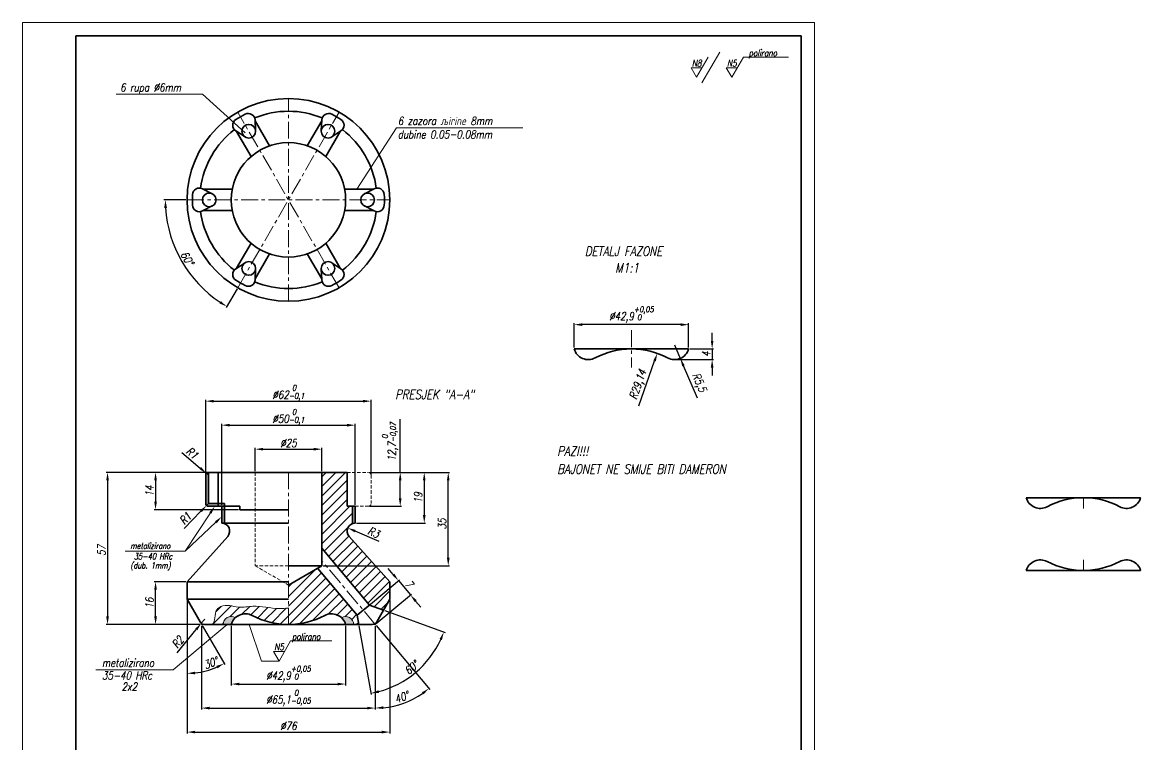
# Model space of a CAD drawing. Header units: millimetres. Extents: x 81 to 500, y 101 to 521.
# Drawn here: x 80.7 to 499.9, y 250.6 to 521.3 of the extents above; entities that cross this region are included whole.
import ezdxf

# ---------------------------------------------------------------- set-up
doc = ezdxf.new("R2010")
doc.units = ezdxf.units.MM
doc.header["$LTSCALE"] = 0.2
doc.linetypes.add('CENTER', pattern=[50.8, 31.75, -6.35, 6.35, -6.35])
doc.linetypes.add('HIDDEN', pattern=[9.525, 6.35, -3.175])
doc.layers.get('0').update_dxf_attribs({"lineweight": 15})
for name, color, linetype, lineweight in [('1', 1, 'CENTER', 15), ('2', 2, 'HIDDEN', 15), ('3', 3, 'Continuous', 35), ('8', 250, 'Continuous', 15)]:
    doc.layers.add(name, color=color, linetype=linetype, lineweight=lineweight)
doc.styles.add('ITALICT', font='italict', dxfattribs={"width": 0.8, "height": 3})
doc.dimstyles.new('ISO-25', dxfattribs={"dimtxt": 3, "dimasz": 3, "dimexe": 0.5, "dimexo": 0.5, "dimgap": 0.8, "dimtad": 1, "dimtxsty": 'ITALICT', "dimcen": 0, "dimadec": 0, "dimazin": 0, "dimtfac": 1, "dimtmove": 0, "dimatfit": 3, "dimfxl": 1, "dimarcsym": 0})

# ---------------------------------------------------------------- blocks, each defined once
blk = doc.blocks.new('*D2')
at = {"color": 0, "lineweight": -2, "transparency": 16777216}
for p, q in [((167.89, 353.13), (167.89, 361.82)), ((170.89, 361.32), (189.89, 361.32)), ((192.89, 353.13), (192.89, 361.82))]:
    blk.add_line(p, q, dxfattribs=at)
at = {"color": 0, "transparency": 16777216}
for points in [[(170.89, 361.82), (170.89, 360.82), (167.89, 361.32)], [(189.89, 361.82), (189.89, 360.82), (192.89, 361.32)]]:
    blk.add_solid(points, dxfattribs=at)
at = {"color": 0, "transparency": 16777216, "insert": (180.39, 363.62), "char_height": 3, "attachment_point": 5, "style": 'ITALICT'}
blk.add_mtext('%%C25', dxfattribs=at)
blk = doc.blocks.new('*D3')
at = {"color": 0, "lineweight": -2, "transparency": 16777216}
for p, q in [((155.39, 340.43), (155.39, 370.82)), ((158.39, 370.32), (202.39, 370.32)), ((205.39, 340.43), (205.39, 370.82))]:
    blk.add_line(p, q, dxfattribs=at)
at = {"color": 0, "transparency": 16777216}
for points in [[(158.39, 370.82), (158.39, 369.82), (155.39, 370.32)], [(202.39, 370.82), (202.39, 369.82), (205.39, 370.32)]]:
    blk.add_solid(points, dxfattribs=at)
at = {"color": 0, "transparency": 16777216, "insert": (180.39, 373.8), "char_height": 3, "attachment_point": 5, "style": 'ITALICT'}
blk.add_mtext('%%C50{}{\\H0.71x;\\C3;\\S 0^ -0,1;}', dxfattribs=at)
blk = doc.blocks.new('*D4')
at = {"color": 0, "lineweight": -2, "transparency": 16777216}
for p, q in [((149.39, 352.13), (149.39, 379.82)), ((152.39, 379.32), (208.39, 379.32)), ((211.39, 352.13), (211.39, 379.82))]:
    blk.add_line(p, q, dxfattribs=at)
at = {"color": 0, "transparency": 16777216}
for points in [[(152.39, 379.82), (152.39, 378.82), (149.39, 379.32)], [(208.39, 379.82), (208.39, 378.82), (211.39, 379.32)]]:
    blk.add_solid(points, dxfattribs=at)
at = {"color": 0, "transparency": 16777216, "insert": (180.39, 382.8), "char_height": 3, "attachment_point": 5, "style": 'ITALICT'}
blk.add_mtext('%%C62{}{\\H0.71x;\\C3;\\S 0^ -0,1;}', dxfattribs=at)
blk = doc.blocks.new('*D5')
at = {"color": 0, "lineweight": -2, "transparency": 16777216}
for p, q in [((149.89, 352.63), (130.09, 352.63)), ((130.59, 349.63), (130.59, 341.63)), ((161.74, 338.63), (130.09, 338.63))]:
    blk.add_line(p, q, dxfattribs=at)
at = {"color": 0, "transparency": 16777216}
for points in [[(130.09, 349.63), (131.09, 349.63), (130.59, 352.63)], [(130.09, 341.63), (131.09, 341.63), (130.59, 338.63)]]:
    blk.add_solid(points, dxfattribs=at)
at = {"color": 0, "transparency": 16777216, "insert": (128.29, 345.63), "char_height": 3, "attachment_point": 5, "rotation": 90, "style": 'ITALICT'}
blk.add_mtext('14', dxfattribs=at)
blk = doc.blocks.new('*D6')
at = {"color": 0, "lineweight": -2, "transparency": 16777216}
for p, q in [((141.89, 311.63), (130.09, 311.63)), ((130.59, 298.63), (130.59, 308.63)), ((147.34, 295.63), (130.09, 295.63))]:
    blk.add_line(p, q, dxfattribs=at)
at = {"color": 0, "transparency": 16777216}
for points in [[(130.09, 308.63), (131.09, 308.63), (130.59, 311.63)], [(130.09, 298.63), (131.09, 298.63), (130.59, 295.63)]]:
    blk.add_solid(points, dxfattribs=at)
at = {"color": 0, "transparency": 16777216, "insert": (128.29, 303.63), "char_height": 3, "attachment_point": 5, "rotation": 90, "style": 'ITALICT'}
blk.add_mtext('16', dxfattribs=at)
blk = doc.blocks.new('*D7')
at = {"color": 0, "lineweight": -2, "transparency": 16777216}
for p, q in [((222.31, 352.63), (222.31, 372.52)), ((210.89, 352.63), (222.81, 352.63)), ((222.31, 342.93), (222.31, 349.63)), ((210.89, 339.93), (222.81, 339.93))]:
    blk.add_line(p, q, dxfattribs=at)
at = {"color": 0, "transparency": 16777216}
for points in [[(221.81, 349.63), (222.81, 349.63), (222.31, 352.63)], [(221.81, 342.93), (222.81, 342.93), (222.31, 339.93)]]:
    blk.add_solid(points, dxfattribs=at)
at = {"color": 0, "transparency": 16777216, "insert": (218.53, 364.07), "char_height": 3, "attachment_point": 5, "rotation": 90, "style": 'ITALICT'}
blk.add_mtext('12,7{}{\\H0.71x;\\C3;\\S 0^ -0,07;}', dxfattribs=at)
blk = doc.blocks.new('*D8')
at = {"color": 0, "lineweight": -2, "transparency": 16777216}
for p, q in [((222.81, 352.63), (231.81, 352.63)), ((231.31, 349.63), (231.31, 336.63)), ((205.89, 333.63), (231.81, 333.63))]:
    blk.add_line(p, q, dxfattribs=at)
at = {"color": 0, "transparency": 16777216}
for points in [[(230.81, 349.63), (231.81, 349.63), (231.31, 352.63)], [(230.81, 336.63), (231.81, 336.63), (231.31, 333.63)]]:
    blk.add_solid(points, dxfattribs=at)
at = {"color": 0, "transparency": 16777216, "insert": (229.01, 343.13), "char_height": 3, "attachment_point": 5, "rotation": 90, "style": 'ITALICT'}
blk.add_mtext('19', dxfattribs=at)
blk = doc.blocks.new('*D9')
at = {"color": 0, "lineweight": -2, "transparency": 16777216}
for p, q in [((149, 297.63), (147.73, 296.08)), ((138.69, 285.04), (145.83, 293.76))]:
    blk.add_line(p, q, dxfattribs=at)
at = {"color": 0, "transparency": 16777216}
blk.add_solid([(145.44, 294.08), (146.22, 293.45), (147.73, 296.08)], dxfattribs=at)
at = {"color": 0, "transparency": 16777216, "insert": (138.94, 288.97), "char_height": 3, "attachment_point": 5, "rotation": 50.6872, "style": 'ITALICT'}
blk.add_mtext('R2', dxfattribs=at)
blk = doc.blocks.new('*D10')
at = {"color": 0, "lineweight": -2, "transparency": 16777216}
for p, q in [((140.49, 360.14), (147.36, 354.24)), ((150.39, 351.63), (149.63, 352.28))]:
    blk.add_line(p, q, dxfattribs=at)
at = {"color": 0, "transparency": 16777216}
blk.add_solid([(147.68, 354.62), (147.03, 353.86), (149.63, 352.28)], dxfattribs=at)
at = {"color": 0, "transparency": 16777216, "insert": (144.28, 359.91), "char_height": 3, "attachment_point": 5, "rotation": 319.3357, "style": 'ITALICT'}
blk.add_mtext('R1', dxfattribs=at)
blk = doc.blocks.new('*D11')
at = {"color": 0, "lineweight": -2, "transparency": 16777216}
for p, q in [((150.39, 340.93), (149.7, 340.21)), ((141.3, 331.56), (147.61, 338.06))]:
    blk.add_line(p, q, dxfattribs=at)
at = {"color": 0, "transparency": 16777216}
blk.add_solid([(147.25, 338.41), (147.96, 337.71), (149.7, 340.21)], dxfattribs=at)
at = {"color": 0, "transparency": 16777216, "insert": (141.76, 335.34), "char_height": 3, "attachment_point": 5, "rotation": 45.8419, "style": 'ITALICT'}
blk.add_mtext('R1', dxfattribs=at)
blk = doc.blocks.new('*D15')
at = {"color": 0, "lineweight": -2, "transparency": 16777216}
for p, q in [((141.89, 454.75), (133.75, 454.75)), ((161.14, 421.41), (157.07, 414.36))]:
    blk.add_line(p, q, dxfattribs=at)
blk.add_arc((180.39, 454.75), 46.14, 183.726, 236.274, dxfattribs=at)
at = {"color": 0, "transparency": 16777216}
for points in [[(133.85, 451.74), (134.85, 451.77), (134.25, 454.75)], [(155.04, 416.8), (154.51, 415.95), (157.32, 414.79)]]:
    blk.add_solid(points, dxfattribs=at)
at = {"color": 0, "transparency": 16777216, "insert": (142.43, 432.83), "char_height": 3, "attachment_point": 5, "rotation": 300, "style": 'ITALICT'}
blk.add_mtext('60°', dxfattribs=at)
blk = doc.blocks.new('*D16')
at = {"color": 0, "lineweight": -2, "transparency": 16777216}
for p, q in [((147.84, 295.13), (147.84, 263.81)), ((212.94, 295.13), (212.94, 263.81)), ((150.84, 264.31), (209.94, 264.31))]:
    blk.add_line(p, q, dxfattribs=at)
at = {"color": 0, "transparency": 16777216}
for points in [[(150.84, 264.81), (150.84, 263.81), (147.84, 264.31)], [(209.94, 264.81), (209.94, 263.81), (212.94, 264.31)]]:
    blk.add_solid(points, dxfattribs=at)
at = {"color": 0, "transparency": 16777216, "insert": (180.39, 268.08), "char_height": 3, "attachment_point": 5, "style": 'ITALICT'}
blk.add_mtext('%%C65,1{}{\\H0.71x;\\C3;\\S 0^ -0,05;}', dxfattribs=at)
blk = doc.blocks.new('*D17')
at = {"color": 0, "lineweight": -2, "transparency": 16777216}
for p, q in [((142.39, 304.57), (142.39, 254.81)), ((218.39, 304.57), (218.39, 254.81)), ((145.39, 255.31), (215.39, 255.31))]:
    blk.add_line(p, q, dxfattribs=at)
at = {"color": 0, "transparency": 16777216}
for points in [[(145.39, 255.81), (145.39, 254.81), (142.39, 255.31)], [(215.39, 255.81), (215.39, 254.81), (218.39, 255.31)]]:
    blk.add_solid(points, dxfattribs=at)
at = {"color": 0, "transparency": 16777216, "insert": (180.39, 257.61), "char_height": 3, "attachment_point": 5, "style": 'ITALICT'}
blk.add_mtext('%%C76', dxfattribs=at)
blk = doc.blocks.new('*D18')
at = {"color": 0, "lineweight": -2, "transparency": 16777216}
for p, q in [((210.89, 352.63), (240.81, 352.63)), ((240.31, 320.63), (240.31, 349.63)), ((193.39, 317.63), (240.81, 317.63))]:
    blk.add_line(p, q, dxfattribs=at)
at = {"color": 0, "transparency": 16777216}
for points in [[(239.81, 349.63), (240.81, 349.63), (240.31, 352.63)], [(239.81, 320.63), (240.81, 320.63), (240.31, 317.63)]]:
    blk.add_solid(points, dxfattribs=at)
at = {"color": 0, "transparency": 16777216, "insert": (238.01, 333.3), "char_height": 3, "attachment_point": 5, "rotation": 90, "style": 'ITALICT'}
blk.add_mtext('35', dxfattribs=at)
blk = doc.blocks.new('*D19')
at = {"color": 0, "lineweight": -2, "transparency": 16777216}
for p, q in [((158.94, 295.13), (158.94, 272.81)), ((201.84, 295.13), (201.84, 272.81)), ((161.94, 273.31), (198.84, 273.31))]:
    blk.add_line(p, q, dxfattribs=at)
at = {"color": 0, "transparency": 16777216}
for points in [[(161.94, 273.81), (161.94, 272.81), (158.94, 273.31)], [(198.84, 273.81), (198.84, 272.81), (201.84, 273.31)]]:
    blk.add_solid(points, dxfattribs=at)
at = {"color": 0, "transparency": 16777216, "insert": (180.39, 277.08), "char_height": 3, "attachment_point": 5, "style": 'ITALICT'}
blk.add_mtext('%%c42,9{}{\\H0.71x;\\C3;\\S+0,05^  0;}', dxfattribs=at)
blk = doc.blocks.new('*D20')
at = {"color": 0, "lineweight": -2, "transparency": 16777216}
for p, q in [((149.89, 352.63), (112.09, 352.63)), ((112.59, 349.63), (112.59, 298.63)), ((147.34, 295.63), (112.09, 295.63))]:
    blk.add_line(p, q, dxfattribs=at)
at = {"color": 0, "transparency": 16777216}
for points in [[(112.09, 349.63), (113.09, 349.63), (112.59, 352.63)], [(112.09, 298.63), (113.09, 298.63), (112.59, 295.63)]]:
    blk.add_solid(points, dxfattribs=at)
at = {"color": 0, "transparency": 16777216, "insert": (110.29, 323.39), "char_height": 3, "attachment_point": 5, "rotation": 90, "style": 'ITALICT'}
blk.add_mtext('57', dxfattribs=at)
blk = doc.blocks.new('*D22')
at = {"color": 0, "lineweight": -2, "transparency": 16777216}
for p, q in [((216.51, 300.82), (239.1, 292.6)), ((206.84, 295.14), (211.38, 269.35))]:
    blk.add_line(p, q, dxfattribs=at)
blk.add_arc((205.1, 304.97), 35.67, 284.8197, 335.1803, dxfattribs=at)
at = {"color": 0, "transparency": 16777216}
for points in [[(237.02, 290.19), (237.94, 289.81), (238.63, 292.77)], [(214.33, 270), (214.12, 270.98), (211.3, 269.84)]]:
    blk.add_solid(points, dxfattribs=at)
at = {"color": 0, "transparency": 16777216, "insert": (226.56, 279.41), "char_height": 3, "attachment_point": 5, "rotation": 40, "style": 'ITALICT'}
blk.add_mtext('60°', dxfattribs=at)
blk = doc.blocks.new('*D23')
at = {"color": 0, "lineweight": -2, "transparency": 16777216}
for p, q in [((339.23, 401.9), (339.23, 404.9)), ((330.91, 398.9), (339.73, 398.9)), ((339.23, 398.9), (339.23, 394.9)), ((325.61, 394.9), (339.73, 394.9)), ((339.23, 391.9), (339.23, 388.9))]:
    blk.add_line(p, q, dxfattribs=at)
at = {"color": 0, "transparency": 16777216}
for points in [[(338.73, 401.9), (339.73, 401.9), (339.23, 398.9)], [(338.73, 391.9), (339.73, 391.9), (339.23, 394.9)]]:
    blk.add_solid(points, dxfattribs=at)
at = {"color": 0, "transparency": 16777216, "insert": (336.93, 396.9), "char_height": 3, "attachment_point": 5, "rotation": 90, "style": 'ITALICT'}
blk.add_mtext('4', dxfattribs=at)
blk = doc.blocks.new('*D24')
at = {"color": 0, "lineweight": -2, "transparency": 16777216}
for p, q in [((287.51, 399.4), (287.51, 408.49)), ((327.41, 407.99), (290.51, 407.99)), ((330.41, 399.4), (330.41, 408.49))]:
    blk.add_line(p, q, dxfattribs=at)
at = {"color": 0, "transparency": 16777216}
for points in [[(290.51, 408.49), (290.51, 407.49), (287.51, 407.99)], [(327.41, 408.49), (327.41, 407.49), (330.41, 407.99)]]:
    blk.add_solid(points, dxfattribs=at)
at = {"color": 0, "transparency": 16777216, "insert": (308.96, 411.76), "char_height": 3, "attachment_point": 5, "style": 'ITALICT'}
blk.add_mtext('%%c42,9{}{\\H0.71x;\\C3;\\S+0,05^  0;}', dxfattribs=at)
blk = doc.blocks.new('*D27')
at = {"color": 0, "lineweight": -2, "transparency": 16777216}
blk.add_line((214.37, 326.75), (205.39, 330.63), dxfattribs=at)
at = {"color": 0, "transparency": 16777216}
blk.add_solid([(205.59, 331.09), (205.19, 330.17), (202.64, 331.82)], dxfattribs=at)
at = {"color": 0, "transparency": 16777216, "insert": (212.35, 330.13), "char_height": 3, "attachment_point": 5, "rotation": 336.6067, "style": 'ITALICT'}
blk.add_mtext('R3', dxfattribs=at)
blk = doc.blocks.new('*D28')
at = {"color": 0, "lineweight": -2, "transparency": 16777216}
for p, q in [((219.72, 314.37), (217.79, 316.67)), ((208.83, 301.31), (222.03, 312.4)), ((221.65, 312.07), (226.15, 306.71)), ((213.33, 295.95), (226.53, 307.03)), ((228.08, 304.41), (230, 302.12))]:
    blk.add_line(p, q, dxfattribs=at)
at = {"color": 0, "transparency": 16777216}
for points in [[(220.1, 314.69), (219.34, 314.05), (221.65, 312.07)], [(228.46, 304.74), (227.69, 304.09), (226.15, 306.71)]]:
    blk.add_solid(points, dxfattribs=at)
at = {"color": 0, "transparency": 16777216, "insert": (225.66, 310.87), "char_height": 3, "attachment_point": 5, "rotation": 310, "style": 'ITALICT'}
blk.add_mtext('7', dxfattribs=at)
blk = doc.blocks.new('*D29')
at = {"color": 0, "lineweight": -2, "transparency": 16777216}
for p, q in [((142.39, 304.57), (142.39, 276.79)), ((148.09, 295.2), (156.53, 280.58))]:
    blk.add_line(p, q, dxfattribs=at)
blk.add_arc((142.39, 305.07), 27.78, 276.1908, 293.8092, dxfattribs=at)
at = {"color": 0, "transparency": 16777216}
for points in [[(153.38, 280.1), (153.83, 279.21), (156.28, 281.01)], [(145.42, 276.96), (145.36, 277.95), (142.39, 277.29)]]:
    blk.add_solid(points, dxfattribs=at)
at = {"color": 0, "transparency": 16777216, "insert": (151.32, 281.21), "char_height": 3, "attachment_point": 5, "rotation": 20.5073, "style": 'ITALICT'}
blk.add_mtext('30°', dxfattribs=at)
blk = doc.blocks.new('*D30')
at = {"color": 0, "lineweight": -2, "transparency": 16777216}
for p, q in [((212.94, 294.63), (212.94, 263.82)), ((213.26, 295.25), (233.39, 271.26))]:
    blk.add_line(p, q, dxfattribs=at)
blk.add_arc((212.94, 295.63), 31.32, 275.491, 304.509, dxfattribs=at)
at = {"color": 0, "transparency": 16777216}
for points in [[(230.38, 270.22), (230.99, 269.43), (233.07, 271.64)], [(215.96, 263.96), (215.92, 264.96), (212.94, 264.32)]]:
    blk.add_solid(points, dxfattribs=at)
at = {"color": 0, "transparency": 16777216, "insert": (222.87, 268.37), "char_height": 3, "attachment_point": 5, "rotation": 20, "style": 'ITALICT'}
blk.add_mtext('40°', dxfattribs=at)
blk = doc.blocks.new('*D32')
at = {"color": 0, "lineweight": -2, "transparency": 16777216}
for p, q in [((325.11, 400.4), (327.29, 395.35)), ((333.69, 380.49), (328.48, 392.59))]:
    blk.add_line(p, q, dxfattribs=at)
at = {"color": 0, "transparency": 16777216}
blk.add_solid([(328.94, 392.79), (328.02, 392.39), (327.29, 395.35)], dxfattribs=at)
at = {"color": 0, "transparency": 16777216, "insert": (334.05, 386.19), "char_height": 3, "attachment_point": 5, "rotation": 293.2972, "style": 'ITALICT'}
blk.add_mtext('R5,5', dxfattribs=at)
blk = doc.blocks.new('*D33')
at = {"color": 0, "lineweight": -2, "transparency": 16777216}
blk.add_line((311.71, 377.57), (317.66, 394.41), dxfattribs=at)
at = {"color": 0, "transparency": 16777216}
blk.add_solid([(317.19, 394.57), (318.13, 394.24), (318.66, 397.23)], dxfattribs=at)
at = {"color": 0, "transparency": 16777216, "insert": (311.75, 385.43), "char_height": 3, "attachment_point": 5, "rotation": 70.5467, "style": 'ITALICT'}
blk.add_mtext('R29,14', dxfattribs=at)

msp = doc.modelspace()

# ---------------------------------------------------------------- hatches: boundary and pattern name
h = msp.add_hatch(color=256)
h.paths.add_polyline_path([(150.392, 352.631, 0.4142136), (149.392, 351.631), (149.392, 340.931, 0.4142136), (150.392, 339.931), (154.042, 339.931), (154.042, 340.931), (150.392, 340.931)])
h.paths.add_polyline_path([(156.392, 340.931), (154.042, 340.931), (154.042, 339.931), (156.392, 339.931)])
h.paths.add_polyline_path([(156.392, 339.931), (155.392, 339.931), (155.392, 333.631), (156.392, 333.631)])
h.paths.add_polyline_path([(156.392, 333.631), (155.392, 333.631, -0.0851642), (156.392, 333.46)])
msp.add_hatch(color=256).paths.add_polyline_path([(204.392, 333.46, -0.0851642), (205.392, 333.631), (205.392, 339.931), (204.392, 339.931)])
h = msp.add_hatch(color=256)
h.dxf.hatch_style = 1
h.paths.add_polyline_path([(160.517, 298.185, 0.5870088), (155.942, 295.631), (158.942, 295.631, -0.1389983)])
h.paths.add_polyline_path([(200.268, 298.185, -0.1389983), (201.842, 295.631), (204.842, 295.631, 0.5870088)])
at = {"layer": '8'}
h = msp.add_hatch(dxfattribs=at)
h.set_pattern_fill('ANSI31', color=256, scale=0.8)
edge = h.paths.add_edge_path()
edge.add_spline(control_points=[(180.392, 301.773), (179.21, 301.658), (174.772, 301.338), (168.515, 303.103), (161.382, 301.529), (156.101, 303.743), (152.707, 300.46), (153.092, 297.657), (152.264, 296.174), (151.897, 295.631)], knot_values=[1.0301116, 1.0301116, 1.0301116, 1.0301116, 4.5869947, 14.3692277, 19.7818175, 26.3934013, 29.0458537, 32.2201252, 34.1475719, 34.1475719, 34.1475719, 34.1475719], degree=3, periodic=0)
edge.add_line((151.897, 295.631), (155.942, 295.631))
edge.add_arc((158.942, 295.631), 3, 58.34676, 180, ccw=False)
edge.add_arc((164.234, 294.131), 5.5, 62.19214, 132.52014, ccw=False)
edge.add_arc((180.392, 324.768), 29.137, 242.19214, 270)
edge.add_line((180.392, 295.631), (180.392, 301.773))
h.paths.add_polyline_path([(191.325, 316.726), (180.392, 310.414), (180.392, 295.631, 0.1219336), (193.985, 298.996, -0.3168729), (200.268, 298.185, -0.5870088), (204.842, 295.631), (206.75, 295.631), (206.145, 299.065)])
h.paths.add_polyline_path([(203.158, 328.629, -0.5339319), (204.392, 333.46), (204.392, 339.931), (202.392, 339.931), (202.392, 352.631), (192.892, 352.631), (192.892, 324.193), (210.741, 302.922), (216.039, 300.994), (218.392, 305.071), (218.392, 311.631)])

# ---------------------------------------------------------------- linework, layer by layer
for p, q in [((377.661, 521.271), (80.661, 521.271)), ((80.661, 521.271), (80.661, 101.271)), ((377.661, 101.271), (377.661, 521.271)), ((333.4, 500.679), (337.75, 508.214)), ((335.42, 498.602), (342.073, 510.124)), ((346.59, 500.679), (350.94, 508.214)), ((350.94, 508.214), (367.885, 508.214)), ((335.449, 504.227), (331.352, 504.227)), ((331.352, 504.227), (333.4, 500.679)), ((348.638, 504.227), (344.542, 504.227)), ((344.542, 504.227), (346.59, 500.679)), ((148.222, 494.328), (115.827, 494.328)), ((148.222, 494.328), (164.138, 479.832)), ((220.901, 481.695), (206.054, 458.751)), ((268.326, 481.695), (220.901, 481.695)), ((478.404, 343.14), (478.404, 339.14)), ((151.133, 337.424), (141.681, 323.047)), ((153.213, 333.959), (141.681, 323.047)), ((141.681, 323.047), (119.233, 323.047)), ((141.681, 323.047), (137.481, 323.047)), ((141.681, 323.047), (138.681, 323.047)), ((478.404, 315.847), (478.404, 319.847)), ((137.134, 278.601), (157.387, 295.631)), ((170.365, 281.927), (165.665, 295.631)), ((176.864, 281.927), (181.214, 289.462)), ((181.214, 289.462), (196.692, 289.462)), ((178.912, 285.475), (174.815, 285.475)), ((174.815, 285.475), (176.864, 281.927)), ((176.864, 281.927), (170.365, 281.927)), ((137.134, 278.601), (108.175, 278.601))]:
    msp.add_line(p, q)
for centre, start, end in [((158.942, 295.631), 58.34676, 180), ((201.842, 295.631), 0, 121.65324)]:
    msp.add_arc(centre, 3, start, end)
msp.add_open_spline([(151.897, 295.631), (152.264, 296.174), (153.092, 297.657), (152.707, 300.46), (156.101, 303.743), (161.382, 301.529), (168.515, 303.103), (174.772, 301.338), (179.21, 301.658), (180.392, 301.773)], degree=3, knots=[1.0301116, 1.0301116, 1.0301116, 1.0301116, 2.9575583, 6.1318298, 8.7842822, 15.3958661, 20.8084559, 30.5906888, 34.1475719, 34.1475719, 34.1475719, 34.1475719])
for points in [[(150.715, 337.699), (151.551, 337.15), (152.781, 339.931)], [(152.87, 334.322), (153.557, 333.596), (155.392, 336.021)]]:
    msp.add_solid(points)
at = {"layer": '1'}
for p, q in [((180.392, 416.751), (180.392, 492.751)), ((161.392, 421.842), (199.392, 487.66)), ((199.392, 421.842), (161.392, 487.66)), ((142.392, 454.751), (218.392, 454.751)), ((308.956, 405.898), (308.956, 391.898)), ((180.392, 352.631), (180.392, 295.631)), ((212.942, 295.631), (192.892, 319.526))]:
    msp.add_line(p, q, dxfattribs=at)
at = {"layer": '2'}
for p, q in [((167.892, 352.631), (167.892, 317.631)), ((202.392, 352.631), (210.392, 352.631)), ((211.392, 351.631), (211.392, 340.931)), ((205.392, 339.931), (210.392, 339.931)), ((180.392, 317.631), (167.892, 317.631)), ((167.892, 317.631), (180.392, 310.414)), ((147.265, 296.631), (147.842, 295.631)), ((148.997, 295.631), (147.842, 295.631)), ((211.788, 295.631), (212.942, 295.631)), ((213.52, 296.631), (212.942, 295.631))]:
    msp.add_line(p, q, dxfattribs=at)
for centre, start, end in [((210.392, 351.631), 0, 90), ((210.392, 340.931), 270, 0)]:
    msp.add_arc(centre, 1, start, end, dxfattribs=at)
at = {"layer": '3'}
for p, q in [((100.661, 516.271), (100.661, 106.271)), ((372.661, 516.271), (100.661, 516.271)), ((372.661, 106.271), (372.661, 516.271)), ((168.105, 480.602), (167.883, 484.711)), ((173.32, 475.001), (167.9, 484.388)), ((187.465, 475.001), (192.884, 484.388)), ((192.68, 480.602), (192.902, 484.711)), ((164.148, 478.318), (160.701, 480.564)), ((166.391, 471.001), (160.972, 480.388)), ((194.393, 471.001), (199.813, 480.388)), ((196.637, 478.318), (200.084, 480.564)), ((151.861, 457.035), (148.192, 458.897)), ((159.319, 458.751), (148.48, 458.751)), ((201.466, 458.751), (212.305, 458.751)), ((208.924, 457.035), (212.593, 458.897)), ((151.861, 452.466), (148.192, 450.604)), ((159.319, 450.751), (148.48, 450.751)), ((201.466, 450.751), (212.305, 450.751)), ((208.924, 452.466), (212.593, 450.604)), ((166.391, 438.501), (160.972, 429.114)), ((194.393, 438.501), (199.813, 429.114)), ((173.32, 434.501), (167.9, 425.114)), ((187.465, 434.501), (192.884, 425.114)), ((164.148, 431.184), (160.701, 428.937)), ((168.105, 428.899), (167.883, 424.791)), ((192.68, 428.899), (192.902, 424.791)), ((196.637, 431.184), (200.084, 428.937)), ((287.506, 398.898), (308.956, 398.898)), ((330.406, 398.898), (308.956, 398.898)), ((180.392, 352.631), (150.392, 352.631)), ((150.392, 352.631), (150.392, 340.931)), ((154.042, 339.931), (154.042, 352.631)), ((180.392, 352.631), (202.392, 352.631)), ((192.892, 352.631), (192.892, 317.631)), ((202.392, 352.631), (202.392, 339.931)), ((149.392, 351.631), (149.392, 340.931)), ((156.392, 340.931), (150.392, 340.931)), ((162.236, 339.931), (150.392, 339.931)), ((155.392, 339.931), (155.392, 333.631)), ((156.392, 340.931), (156.392, 333.46)), ((162.236, 339.931), (162.236, 338.631)), ((202.392, 339.931), (205.392, 339.931)), ((204.392, 339.931), (204.392, 333.46)), ((205.392, 339.931), (205.392, 333.631)), ((456.954, 343.14), (478.404, 343.14)), ((499.854, 343.14), (478.404, 343.14)), ((180.392, 338.631), (162.236, 338.631)), ((155.392, 333.631), (166.392, 333.631)), ((155.392, 333.631), (180.392, 333.631)), ((142.392, 311.631), (157.626, 328.629)), ((218.392, 311.631), (203.158, 328.629)), ((210.741, 302.922), (192.892, 324.193)), ((180.392, 317.631), (192.892, 317.631)), ((192.892, 317.631), (180.392, 310.414)), ((206.145, 299.065), (191.325, 316.726)), ((456.954, 315.847), (478.404, 315.847)), ((499.854, 315.847), (478.404, 315.847)), ((142.392, 311.631), (142.392, 305.071)), ((178.285, 311.631), (142.392, 311.631)), ((180.392, 311.631), (142.392, 311.631)), ((218.392, 311.631), (218.392, 305.071)), ((142.392, 305.071), (147.265, 296.631)), ((142.392, 305.071), (180.392, 305.071)), ((208.443, 300.994), (210.741, 302.922)), ((210.741, 302.922), (216.039, 300.994)), ((218.392, 305.071), (213.52, 296.631)), ((208.443, 300.994), (206.145, 299.065)), ((206.145, 299.065), (206.75, 295.631)), ((180.392, 295.631), (148.997, 295.631)), ((180.392, 295.631), (211.788, 295.631))]:
    msp.add_line(p, q, dxfattribs=at)
for centre, radius in [((180.392, 454.751), 38), ((165.547, 480.464), 2.562), ((195.238, 480.464), 2.562), ((180.392, 454.751), 21.45), ((150.701, 454.751), 2.562), ((210.084, 454.751), 2.562), ((165.547, 429.038), 2.562), ((195.238, 429.038), 2.562)]:
    msp.add_circle(centre, radius, dxfattribs=at)
for centre, radius, start, end in [((180.392, 454.751), 35.974, 116.80527, 123.19473), ((165.325, 484.573), 2.562, 3.09267, 116.80527), ((180.392, 454.751), 33.218, 67.58897, 112.41103), ((195.46, 484.573), 2.562, 63.19473, 176.90733), ((180.392, 454.751), 35.974, 56.80527, 63.19473), ((162.1, 482.711), 2.562, 123.19473, 236.90733), ((198.685, 482.711), 2.562, 303.09267, 56.80527), ((180.392, 454.751), 33.218, 127.58897, 172.41103), ((180.392, 454.751), 33.218, 7.58897, 52.41103), ((147.032, 456.613), 2.562, 63.09267, 176.80527), ((213.753, 456.613), 2.562, 3.19473, 116.90733), ((180.392, 454.751), 35.974, 176.80527, 183.19473), ((147.032, 452.889), 2.562, 183.19473, 296.90733), ((213.753, 452.889), 2.562, 243.09267, 356.80527), ((180.392, 454.751), 35.974, 356.80527, 3.19473), ((180.392, 454.751), 33.218, 187.58897, 232.41103), ((180.392, 454.751), 33.218, 307.58897, 352.41103), ((162.1, 426.791), 2.562, 123.09267, 236.80527), ((198.685, 426.791), 2.562, 303.19473, 56.90733), ((180.392, 454.751), 35.974, 236.80527, 243.19473), ((165.325, 424.929), 2.562, 243.19473, 356.90733), ((180.392, 454.751), 33.218, 247.58897, 292.41103), ((195.46, 424.929), 2.562, 183.09267, 296.80527), ((180.392, 454.751), 35.974, 296.80527, 303.19473), ((292.798, 400.398), 5.5, 195.82662, 297.80786), ((308.956, 369.761), 29.137, 90, 117.80786), ((308.956, 369.761), 29.137, 62.19214, 90), ((325.115, 400.398), 5.5, 242.19214, 344.17338), ((150.392, 351.631), 1, 90, 180), ((150.392, 340.931), 1, 180, 270), ((462.246, 344.64), 5.5, 195.82662, 297.80786), ((478.404, 314.003), 29.137, 90, 117.80786), ((478.404, 314.003), 29.137, 62.19214, 90), ((494.563, 344.64), 5.5, 242.19214, 344.17338), ((155.392, 330.631), 3, 318.13205, 90), ((205.392, 330.631), 3, 90, 221.86795), ((462.246, 314.347), 5.5, 62.19214, 164.17338), ((478.404, 344.984), 29.137, 242.19214, 270), ((478.404, 344.984), 29.137, 270, 297.80786), ((494.563, 314.347), 5.5, 15.82662, 117.80786), ((164.234, 294.131), 5.5, 62.19214, 164.17338), ((180.392, 324.768), 29.137, 242.19214, 270), ((180.392, 324.768), 29.137, 270, 297.80786), ((196.551, 294.131), 5.5, 15.82662, 117.80786), ((148.997, 297.631), 2, 210, 270), ((211.788, 297.631), 2, 270, 330)]:
    msp.add_arc(centre, radius, start, end, dxfattribs=at)

# ---------------------------------------------------------------- texts
at = {"style": 'ITALICT', "width": 0.8}
for s, height, p in [('N8', 2.5, (331.639, 504.726)), ('N5', 2.5, (344.829, 504.726)), ('polirano', 2.5, (352.93, 508.567)), ('6 rupa %%c6mm', 3, (117.305, 495.383)), ('6 zazora љirine 8mm ', 3, (221.375, 482.831)), ('dubine 0.05-0.08mm', 3, (221.375, 477.792)), ('DETALJ FAZONE', 3.5, (291.519, 433.753)), ('M1:1', 3.5, (302.896, 427.538)), ('PRESJEK "A-A"', 3.5, (220.397, 380.108)), ('PAZI!!!', 3.5, (281.211, 358.87)), ('BAJONET NE SMIJE BITI DAMERON', 3.5, (281.211, 352.133)), ('metalizirano', 2.3, (121.14, 323.976)), ('(dub. 1mm)', 2.3, (121.177, 316.618)), ('35-40 HRc', 2.3, (122.44, 319.997)), ('polirano', 2.5, (181.711, 289.815)), ('N5', 2.5, (175.103, 285.974)), ('metalizirano', 3, (110.508, 279.766)), ('35-40 HRc', 3, (110.508, 275.016)), ('2x2', 3, (117.834, 270.833))]:
    msp.add_text(s, height=height, dxfattribs=at).set_placement(p)

# ---------------------------------------------------------------- dimensions: what is measured, and where the dimension line sits
for base, line1, line2, picture, middle in [((137.035, 438.97), ((161.392, 421.842), (199.392, 487.66)), ((142.392, 454.751), (218.392, 454.751)), '*D15', (142.425, 432.831)), ((220.164, 265.16), ((212.942, 295.631), (212.942, 295.131)), ((212.942, 295.631), (192.892, 319.526)), '*D30', (222.866, 268.366)), ((222.94, 274.08), ((206.145, 299.065), (206.75, 295.631)), ((210.741, 302.922), (216.039, 300.994)), '*D22', (226.555, 279.408))]:
    dim = msp.add_angular_dim_2l(base=base, line1=line1, line2=line2, dimstyle='ISO-25')
    dim.commit()
    dim.dimension.update_dxf_attribs({"geometry": picture, "text_midpoint": middle})
for base, p1, p2, text, override, picture, middle in [((287.506, 407.99), (330.406, 398.898), (287.506, 398.898), '%%c<>{}{\\H0.71x;\\C3;\\S+0,05^  0;}', {"dimtp": 0.05, "dimtm": 0, "dimtdec": 2, "dimtzin": 8}, '*D24', (308.956, 411.764)), ((192.892, 361.315), (167.892, 352.631), (192.892, 352.631), '%%C<>', {"dimtmove": 0}, '*D2', (180.392, 363.615)), ((201.842, 273.31), (158.942, 295.631), (201.842, 295.631), '<>{}{\\H0.71x;\\C3;\\S+0,05^  0;}', {"dimpost": '%%c<>', "dimtp": 0.05, "dimtm": 0, "dimtdec": 2, "dimtmove": 0, "dimtzin": 8}, '*D19', (180.392, 277.083))]:
    dim = msp.add_linear_dim(base=base, p1=p1, p2=p2, text=text, dimstyle='ISO-25', override=override)
    dim.commit()
    dim.dimension.update_dxf_attribs({"geometry": picture, "text_midpoint": middle})
for base, p1, p2, picture, middle in [((339.229, 394.898), (330.406, 398.898), (325.115, 394.898), '*D23', (336.929, 396.898)), ((130.586, 311.631), (147.842, 295.631), (142.392, 311.631), '*D6', (128.286, 303.631))]:
    dim = msp.add_linear_dim(base=base, p1=p1, p2=p2, angle=90, dimstyle='ISO-25')
    dim.commit()
    dim.dimension.update_dxf_attribs({"geometry": picture, "text_midpoint": middle})
for center, mpoint, picture, middle in [((325.115, 400.398), (327.29, 395.346), '*D32', (334.049, 386.187)), ((150.392, 351.631), (149.634, 352.283), '*D10', (144.284, 359.911)), ((150.392, 340.931), (149.696, 340.214), '*D11', (141.756, 335.339))]:
    dim = msp.add_radius_dim(center=center, mpoint=mpoint, dimstyle='ISO-25')
    dim.commit()
    dim.dimension.update_dxf_attribs({"geometry": picture, "text_midpoint": middle})
for center, mpoint, picture, middle in [((308.956, 369.761), (318.66, 397.234), '*D33', (314.188, 384.572)), ((148.997, 297.631), (147.73, 296.084), '*D9', (140.715, 287.517))]:
    dim = msp.add_radius_dim(center=center, mpoint=mpoint, dimstyle='ISO-25')
    dim.commit()
    dim.dimension.update_dxf_attribs({"geometry": picture, "text_midpoint": middle, "dimtype": 164})
for base, p1, p2, text, override, picture, middle in [((211.392, 379.315), (149.392, 351.631), (211.392, 351.631), '%%C<>{}{\\H0.71x;\\C3;\\S 0^ -0,1;}', {"dimtp": 0, "dimtm": 0.1, "dimtdec": 2, "dimtmove": 0, "dimtzin": 8}, '*D4', (180.392, 379.315)), ((205.392, 370.315), (155.392, 339.931), (205.392, 339.931), '%%C<>{}{\\H0.71x;\\C3;\\S 0^ -0,1;}', {"dimtol": 0, "dimlim": 0, "dimtp": 0, "dimtm": 0, "dimtfac": 1, "dimtdec": 2, "dimtmove": 0, "dimtolj": 0, "dimtzin": 8}, '*D3', (180.392, 370.315)), ((218.392, 255.31), (142.392, 305.071), (218.392, 305.071), '%%C<>', {"dimtmove": 0}, '*D17', (180.392, 255.31)), ((212.942, 264.31), (147.842, 295.631), (212.942, 295.631), '%%C<>{}{\\H0.71x;\\C3;\\S 0^ -0,05;}', {"dimtp": 0, "dimtm": 0.05, "dimtdec": 2, "dimtmove": 0, "dimtzin": 8}, '*D16', (180.392, 264.31))]:
    dim = msp.add_linear_dim(base=base, p1=p1, p2=p2, text=text, dimstyle='ISO-25', override=override)
    dim.commit()
    dim.dimension.update_dxf_attribs({"geometry": picture, "text_midpoint": middle, "dimtype": 160})
dim = msp.add_linear_dim(base=(222.307, 352.631), p1=(210.392, 339.931), p2=(210.392, 352.631), angle=90, text='<>{}{\\H0.71x;\\C3;\\S 0^ -0,07;}', dimstyle='ISO-25', override={"dimtp": 0, "dimtm": 0.07, "dimtdec": 2, "dimtmove": 0, "dimtzin": 8})
dim.commit()
dim.dimension.update_dxf_attribs({"geometry": '*D7', "text_midpoint": (218.534, 364.074)})
for base, p1, p2, picture, middle in [((112.586, 295.631), (150.392, 352.631), (147.842, 295.631), '*D20', (112.586, 323.39)), ((240.307, 352.631), (192.892, 317.631), (210.392, 352.631), '*D18', (240.307, 333.296)), ((231.307, 333.631), (222.307, 352.631), (205.392, 333.631), '*D8', (231.307, 343.131))]:
    dim = msp.add_linear_dim(base=base, p1=p1, p2=p2, angle=90, dimstyle='ISO-25', override={"dimtmove": 0})
    dim.commit()
    dim.dimension.update_dxf_attribs({"geometry": picture, "text_midpoint": middle, "dimtype": 160})
dim = msp.add_linear_dim(base=(130.586, 338.631), p1=(150.392, 352.631), p2=(162.236, 338.631), angle=90, dimstyle='ISO-25', override={"dimtmove": 0})
dim.commit()
dim.dimension.update_dxf_attribs({"geometry": '*D5', "text_midpoint": (128.286, 345.631)})
dim = msp.add_radius_dim(center=(205.392, 330.631), mpoint=(202.639, 331.822), dimstyle='ISO-25', override={"dimtmove": 1})
dim.commit()
dim.dimension.update_dxf_attribs({"geometry": '*D27', "text_midpoint": (211.435, 328.017), "dimtype": 164})
dim = msp.add_aligned_dim(p1=(208.443, 300.994), p2=(212.942, 295.631), distance=17.239, dimstyle='ISO-25')
dim.commit()
dim.dimension.update_dxf_attribs({"geometry": '*D28', "text_midpoint": (225.66, 310.872)})
dim = msp.add_angular_dim_2l(base=(147.216, 277.714), line1=((147.265, 296.631), (147.842, 295.631)), line2=((142.392, 311.631), (142.392, 305.071)), dimstyle='ISO-25')
dim.commit()
dim.dimension.update_dxf_attribs({"geometry": '*D29', "text_midpoint": (152.124, 279.053), "dimtype": 162})

doc.saveas('drawing.dxf')
